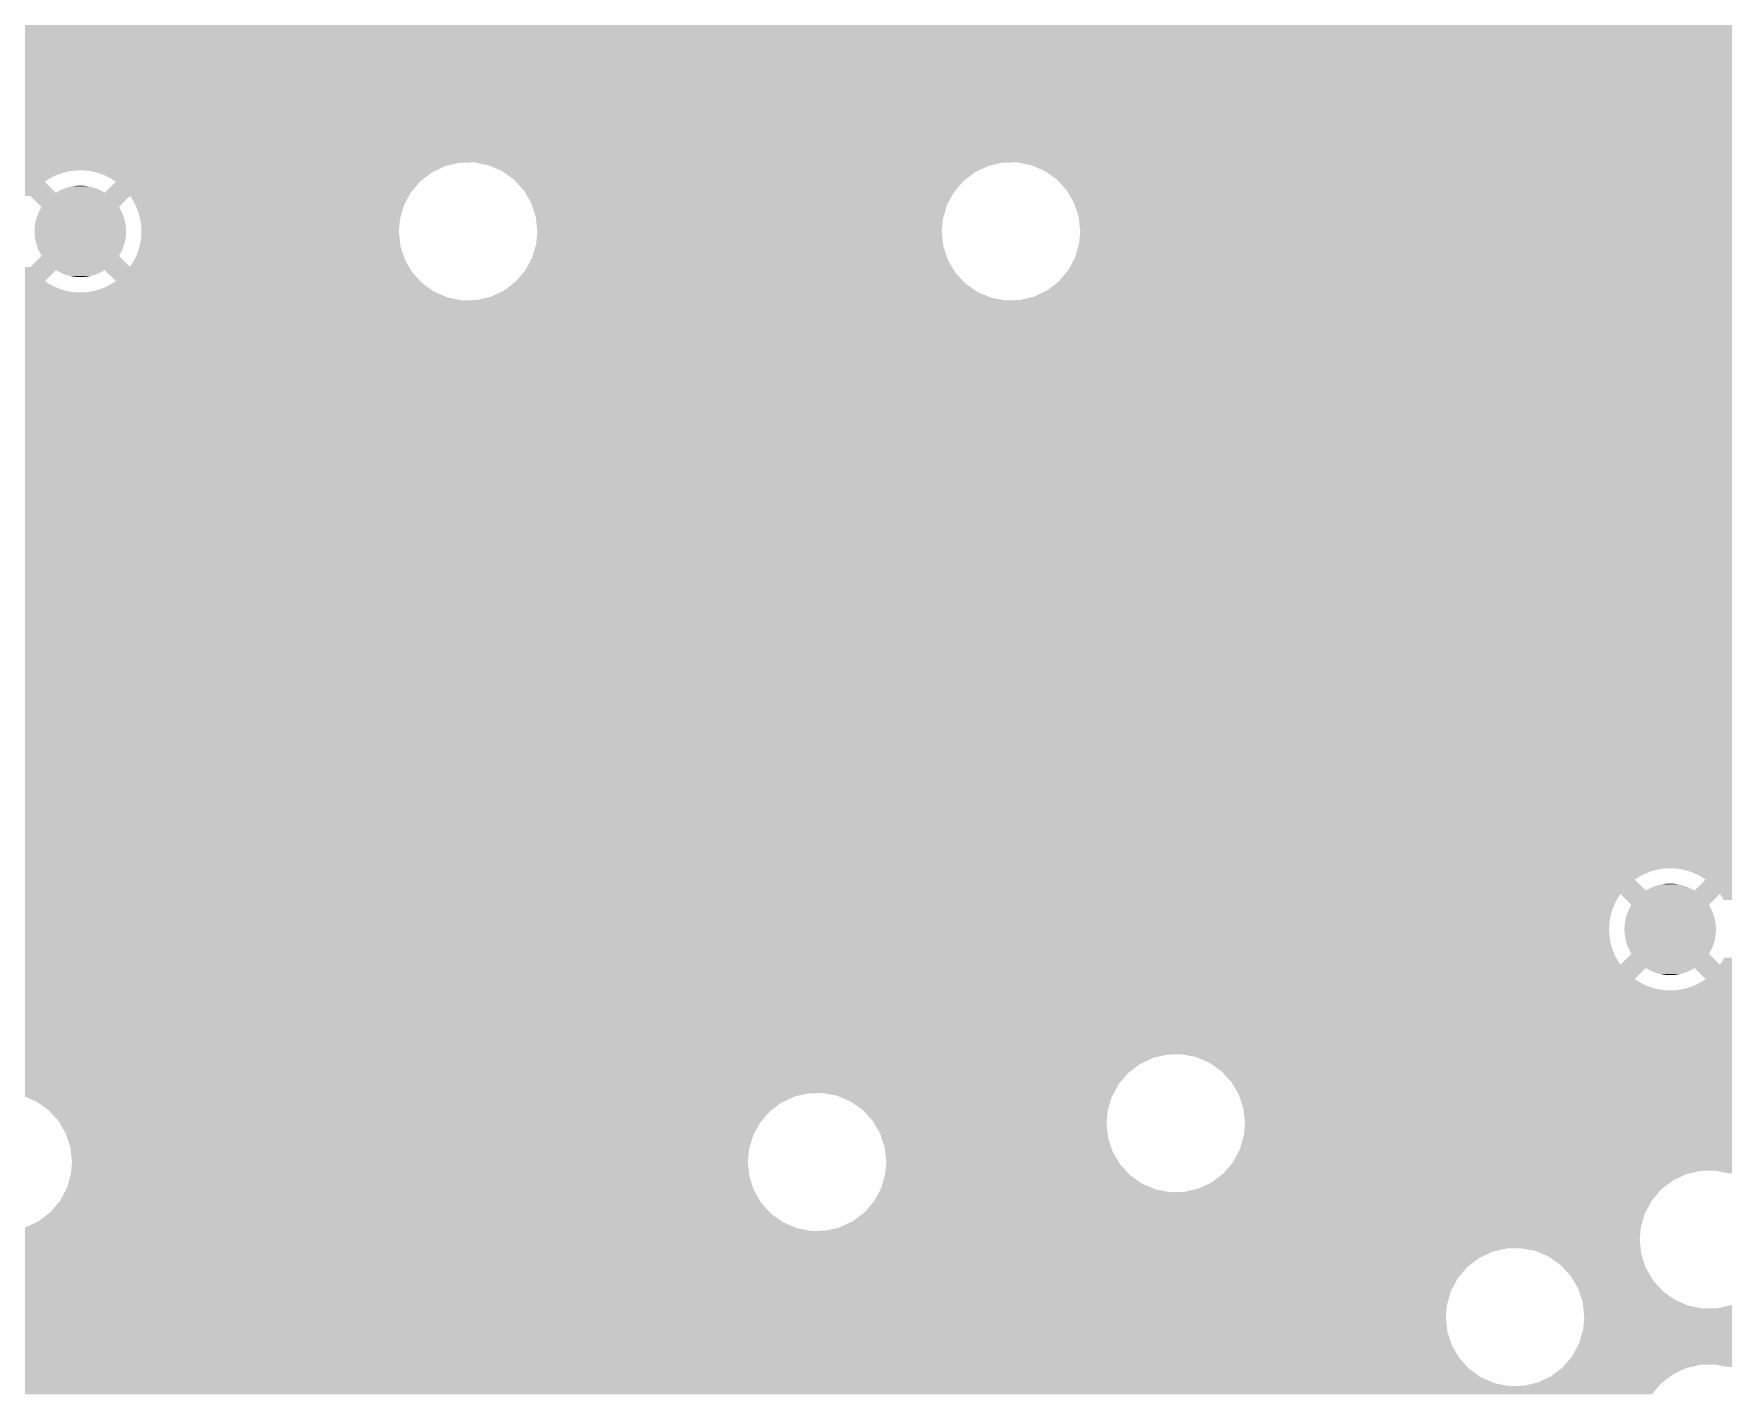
# Model space of a CAD drawing. Extents: x 295 to 953, y 10 to 290.
# Drawn here: x 780.53 to 804.88, y 166.85 to 186.4 of the extents above; entities that cross this region are included whole.
import ezdxf

# ---------------------------------------------------------------- set-up
doc = ezdxf.new("R2010")
doc.units = 0
doc.header["$LTSCALE"] = 5
doc.header["$MEASUREMENT"] = 0
doc.layers.add('PWR1', color=7, linetype='CONTINUOUS')

msp = doc.modelspace()

# ---------------------------------------------------------------- linework, layer by layer
at = {"layer": 'PWR1'}
for points in [[(751.586, 185.665), (751.586, 187.466), (832.612, 185.665), (832.612, 187.466)], [(751.586, 185.661), (751.586, 185.665), (824.107, 185.661), (824.317, 185.665)], [(751.586, 185.613), (751.586, 185.661), (823.901, 185.613), (824.107, 185.661)], [(751.586, 185.523), (751.586, 185.613), (823.711, 185.523), (823.901, 185.613)], [(751.586, 185.395), (751.586, 185.523), (823.543, 185.395), (823.711, 185.523)], [(751.586, 185.235), (751.586, 185.395), (823.406, 185.235), (823.543, 185.395)], [(751.586, 185.049), (751.586, 185.235), (823.306, 185.049), (823.406, 185.235)], [(751.586, 184.847), (751.586, 185.049), (823.248, 184.847), (823.306, 185.049)], [(751.586, 184.672), (751.586, 184.847), (823.232, 184.672), (823.248, 184.847)], [(751.586, 184.548), (751.586, 184.672), (823.245, 184.548), (823.232, 184.672)], [(751.586, 184.544), (751.586, 184.548), (786.667, 184.544), (786.878, 184.548)], [(751.586, 184.496), (751.586, 184.544), (786.462, 184.496), (786.667, 184.544)], [(786.897, 184.544), (786.878, 184.548), (794.49, 184.544), (794.701, 184.548)], [(787.085, 184.507), (786.897, 184.544), (794.332, 184.507), (794.49, 184.544)], [(794.908, 184.507), (794.701, 184.548), (823.25, 184.507), (823.245, 184.548)], [(751.586, 184.434), (751.586, 184.496), (786.33, 184.434), (786.462, 184.496)], [(751.586, 184.43), (751.586, 184.434), (781.12, 184.43), (781.183, 184.434)], [(751.586, 184.422), (751.586, 184.43), (781.058, 184.422), (781.12, 184.43)], [(751.586, 184.41), (751.586, 184.422), (780.996, 184.41), (781.058, 184.422)], [(751.586, 184.393), (751.586, 184.41), (780.936, 184.393), (780.996, 184.41)], [(751.586, 184.372), (751.586, 184.393), (780.877, 184.372), (780.936, 184.393)], [(751.586, 184.347), (751.586, 184.372), (780.82, 184.347), (780.877, 184.372)], [(751.586, 184.317), (751.586, 184.347), (780.764, 184.317), (780.82, 184.347)], [(751.586, 184.284), (751.586, 184.317), (780.711, 184.284), (780.764, 184.317)], [(781.245, 184.433), (781.183, 184.434), (786.329, 184.433), (786.33, 184.434)], [(781.308, 184.428), (781.245, 184.433), (786.317, 184.428), (786.329, 184.433)], [(781.37, 184.418), (781.308, 184.428), (786.297, 184.418), (786.317, 184.428)], [(781.422, 184.406), (781.37, 184.418), (786.271, 184.406), (786.297, 184.418)], [(781.431, 184.404), (781.422, 184.406), (786.268, 184.404), (786.271, 184.406)], [(781.491, 184.385), (781.431, 184.404), (786.244, 184.385), (786.268, 184.404)], [(781.549, 184.363), (781.491, 184.385), (786.215, 184.363), (786.244, 184.385)], [(781.606, 184.336), (781.549, 184.363), (786.18, 184.336), (786.215, 184.363)], [(781.661, 184.305), (781.606, 184.336), (786.139, 184.305), (786.18, 184.336)], [(781.702, 184.278), (781.661, 184.305), (786.103, 184.278), (786.139, 184.305)], [(787.11, 184.496), (787.085, 184.507), (794.285, 184.496), (794.332, 184.507)], [(787.278, 184.424), (787.11, 184.496), (794.132, 184.424), (794.285, 184.496)], [(787.304, 184.406), (787.278, 184.424), (794.094, 184.406), (794.132, 184.424)], [(787.45, 184.302), (787.304, 184.406), (793.958, 184.302), (794.094, 184.406)], [(787.472, 184.278), (787.45, 184.302), (793.927, 184.278), (793.958, 184.302)], [(795.013, 184.462), (794.908, 184.507), (823.254, 184.462), (823.25, 184.507)], [(795.102, 184.424), (795.013, 184.462), (823.267, 184.424), (823.254, 184.462)], [(795.274, 184.302), (795.102, 184.424), (823.307, 184.302), (823.267, 184.424)], [(795.31, 184.262), (795.274, 184.302), (823.32, 184.262), (823.307, 184.302)], [(751.586, 184.271), (751.586, 184.284), (780.691, 184.271), (780.711, 184.284)], [(751.586, 184.112), (751.586, 184.271), (780.85, 184.112), (780.691, 184.271)], [(751.586, 184.065), (751.586, 184.112), (785.939, 184.065), (785.964, 184.112)], [(780.644, 183.906), (780.485, 184.065), (781.76, 183.906), (781.918, 184.065)], [(780.85, 184.112), (780.882, 184.13), (781.554, 184.112), (781.521, 184.13)], [(780.882, 184.13), (780.898, 184.139), (781.521, 184.13), (781.507, 184.139)], [(780.898, 184.139), (780.93, 184.155), (781.507, 184.139), (781.473, 184.155)], [(780.93, 184.155), (780.947, 184.162), (781.473, 184.155), (781.458, 184.162)], [(780.947, 184.162), (780.98, 184.175), (781.458, 184.162), (781.422, 184.175)], [(780.98, 184.175), (780.999, 184.181), (781.422, 184.175), (781.407, 184.181)], [(780.999, 184.181), (781.032, 184.191), (781.407, 184.181), (781.37, 184.191)], [(781.032, 184.191), (781.051, 184.195), (781.37, 184.191), (781.355, 184.195)], [(781.051, 184.195), (781.085, 184.203), (781.355, 184.195), (781.316, 184.203)], [(781.085, 184.203), (781.106, 184.206), (781.316, 184.203), (781.301, 184.206)], [(781.106, 184.206), (781.139, 184.21), (781.301, 184.206), (781.26, 184.21)], [(781.139, 184.21), (781.165, 184.212), (781.26, 184.21), (781.248, 184.212)], [(781.165, 184.212), (781.193, 184.213), (781.248, 184.212), (781.193, 184.213)], [(781.554, 184.112), (781.56, 184.117), (785.964, 184.112), (785.967, 184.117)], [(781.56, 184.117), (781.713, 184.27), (785.967, 184.117), (786.097, 184.27)], [(781.713, 184.27), (781.702, 184.278), (786.097, 184.27), (786.103, 184.278)], [(781.943, 184.029), (781.918, 184.065), (785.919, 184.029), (785.939, 184.065)], [(787.593, 184.146), (787.472, 184.278), (793.814, 184.146), (793.927, 184.278)], [(787.61, 184.117), (787.593, 184.146), (793.79, 184.117), (793.814, 184.146)], [(787.699, 183.964), (787.61, 184.117), (793.707, 183.964), (793.79, 184.117)], [(795.416, 184.146), (795.31, 184.262), (823.388, 184.146), (823.32, 184.262)], [(795.455, 184.08), (795.416, 184.146), (823.427, 184.08), (823.388, 184.146)], [(795.522, 183.964), (795.455, 184.08), (823.533, 183.964), (823.427, 184.08)], [(780.578, 183.767), (780.594, 183.81), (781.826, 183.767), (781.809, 183.81)], [(780.594, 183.81), (780.598, 183.818), (781.809, 183.81), (781.806, 183.818)], [(780.598, 183.818), (780.617, 183.859), (781.806, 183.818), (781.786, 183.859)], [(780.617, 183.859), (780.622, 183.867), (781.786, 183.859), (781.782, 183.867)], [(780.622, 183.867), (780.644, 183.906), (781.782, 183.867), (781.76, 183.906)], [(781.975, 183.975), (781.943, 184.029), (785.89, 183.975), (785.919, 184.029)], [(781.997, 183.932), (781.975, 183.975), (785.867, 183.932), (785.89, 183.975)], [(782.003, 183.919), (781.997, 183.932), (785.863, 183.919), (785.867, 183.932)], [(782.027, 183.861), (782.003, 183.919), (785.846, 183.861), (785.863, 183.919)], [(782.047, 183.802), (782.027, 183.861), (785.829, 183.802), (785.846, 183.861)], [(787.71, 183.932), (787.699, 183.964), (793.69, 183.932), (793.707, 183.964)], [(787.765, 183.764), (787.71, 183.932), (793.641, 183.764), (793.69, 183.932)], [(795.536, 183.924), (795.522, 183.964), (823.569, 183.924), (823.533, 183.964)], [(795.576, 183.802), (795.536, 183.924), (823.741, 183.802), (823.569, 183.924)], [(780.543, 183.554), (780.544, 183.6), (781.861, 183.554), (781.859, 183.6)], [(780.544, 183.6), (780.545, 183.608), (781.859, 183.6), (781.859, 183.608)], [(780.545, 183.608), (780.55, 183.654), (781.859, 183.608), (781.853, 183.654)], [(780.55, 183.654), (780.552, 183.662), (781.853, 183.654), (781.852, 183.662)], [(780.552, 183.662), (780.561, 183.707), (781.852, 183.662), (781.843, 183.707)], [(780.561, 183.707), (780.563, 183.715), (781.843, 183.707), (781.841, 183.715)], [(780.563, 183.715), (780.575, 183.759), (781.841, 183.715), (781.828, 183.759)], [(780.575, 183.759), (780.578, 183.767), (781.828, 183.759), (781.826, 183.767)], [(782.062, 183.741), (782.047, 183.802), (785.811, 183.741), (785.829, 183.802)], [(782.064, 183.729), (782.062, 183.741), (785.808, 183.729), (785.811, 183.741)], [(782.073, 183.679), (782.064, 183.729), (785.804, 183.679), (785.808, 183.729)], [(782.08, 183.617), (782.073, 183.679), (785.798, 183.617), (785.804, 183.679)], [(782.082, 183.554), (782.08, 183.617), (785.792, 183.554), (785.798, 183.617)], [(787.769, 183.729), (787.765, 183.764), (793.631, 183.729), (793.641, 183.764)], [(787.787, 183.554), (787.769, 183.729), (793.616, 183.554), (793.631, 183.729)], [(795.579, 183.793), (795.576, 183.802), (823.761, 183.793), (823.741, 183.802)], [(795.583, 183.78), (795.579, 183.793), (807.279, 183.78), (807.511, 183.793)], [(795.588, 183.764), (795.583, 183.78), (807.215, 183.764), (807.279, 183.78)], [(795.593, 183.722), (795.588, 183.764), (807.053, 183.722), (807.215, 183.764)], [(795.603, 183.623), (795.593, 183.722), (806.842, 183.623), (807.053, 183.722)], [(795.611, 183.554), (795.603, 183.623), (806.749, 183.554), (806.842, 183.623)], [(780.544, 183.508), (780.543, 183.554), (781.86, 183.508), (781.861, 183.554)], [(780.545, 183.5), (780.544, 183.508), (781.859, 183.5), (781.86, 183.508)], [(780.55, 183.454), (780.545, 183.5), (781.854, 183.454), (781.859, 183.5)], [(780.551, 183.446), (780.55, 183.454), (781.852, 183.446), (781.854, 183.454)], [(780.561, 183.401), (780.551, 183.446), (781.843, 183.401), (781.852, 183.446)], [(780.563, 183.393), (780.561, 183.401), (781.841, 183.393), (781.843, 183.401)], [(780.576, 183.349), (780.563, 183.393), (781.829, 183.349), (781.841, 183.393)], [(780.578, 183.341), (780.576, 183.349), (781.826, 183.341), (781.829, 183.349)], [(780.595, 183.298), (780.578, 183.341), (781.81, 183.298), (781.826, 183.341)], [(782.033, 183.265), (782.052, 183.325), (785.841, 183.265), (785.821, 183.325)], [(782.052, 183.325), (782.056, 183.344), (785.821, 183.325), (785.815, 183.344)], [(782.056, 183.344), (782.066, 183.386), (785.815, 183.344), (785.81, 183.386)], [(782.066, 183.386), (782.076, 183.448), (785.81, 183.386), (785.804, 183.448)], [(782.076, 183.448), (782.081, 183.511), (785.804, 183.448), (785.797, 183.511)], [(782.081, 183.511), (782.082, 183.554), (785.797, 183.511), (785.792, 183.554)], [(787.713, 183.176), (787.762, 183.344), (793.693, 183.176), (793.638, 183.344)], [(787.762, 183.344), (787.772, 183.379), (793.638, 183.344), (793.634, 183.379)], [(787.772, 183.379), (787.787, 183.554), (793.634, 183.379), (793.616, 183.554)], [(795.576, 183.314), (795.595, 183.379), (806.496, 183.314), (806.556, 183.379)], [(795.595, 183.379), (795.604, 183.485), (806.556, 183.379), (806.654, 183.485)], [(795.604, 183.485), (795.611, 183.554), (806.654, 183.485), (806.749, 183.554)], [(780.485, 183.043), (780.644, 183.202), (781.918, 183.043), (781.76, 183.202)], [(780.598, 183.29), (780.595, 183.298), (781.806, 183.29), (781.81, 183.298)], [(780.618, 183.249), (780.598, 183.29), (781.787, 183.249), (781.806, 183.29)], [(780.621, 183.241), (780.618, 183.249), (781.782, 183.241), (781.787, 183.249)], [(780.644, 183.202), (780.621, 183.241), (781.76, 183.202), (781.782, 183.241)], [(781.918, 183.043), (781.953, 183.095), (785.94, 183.043), (785.909, 183.095)], [(781.953, 183.095), (781.98, 183.144), (785.909, 183.095), (785.881, 183.144)], [(781.98, 183.144), (781.984, 183.15), (785.881, 183.144), (785.879, 183.15)], [(781.984, 183.15), (782.011, 183.207), (785.879, 183.15), (785.86, 183.207)], [(782.011, 183.207), (782.033, 183.265), (785.86, 183.207), (785.841, 183.265)], [(787.613, 182.991), (787.696, 183.144), (793.794, 182.991), (793.704, 183.144)], [(787.696, 183.144), (787.713, 183.176), (793.704, 183.144), (793.693, 183.176)], [(795.436, 182.991), (795.504, 183.115), (806.326, 182.991), (806.373, 183.115)], [(795.504, 183.115), (795.536, 183.176), (806.373, 183.115), (806.411, 183.176)], [(795.536, 183.176), (795.576, 183.314), (806.411, 183.176), (806.496, 183.314)], [(751.586, 182.996), (751.586, 183.043), (785.967, 182.996), (785.94, 183.043)], [(751.586, 182.837), (751.586, 182.996), (780.691, 182.837), (780.85, 182.996)], [(751.586, 182.803), (751.586, 182.837), (780.743, 182.803), (780.691, 182.837)], [(780.883, 182.978), (780.85, 182.996), (781.522, 182.978), (781.554, 182.996)], [(780.897, 182.969), (780.883, 182.978), (781.506, 182.969), (781.522, 182.978)], [(780.931, 182.953), (780.897, 182.969), (781.474, 182.953), (781.506, 182.969)], [(780.946, 182.946), (780.931, 182.953), (781.457, 182.946), (781.474, 182.953)], [(780.982, 182.933), (780.946, 182.946), (781.423, 182.933), (781.457, 182.946)], [(780.997, 182.927), (780.982, 182.933), (781.405, 182.927), (781.423, 182.933)], [(781.034, 182.917), (780.997, 182.927), (781.372, 182.917), (781.405, 182.927)], [(781.049, 182.913), (781.034, 182.917), (781.352, 182.913), (781.372, 182.917)], [(781.088, 182.905), (781.049, 182.913), (781.319, 182.905), (781.352, 182.913)], [(781.102, 182.902), (781.088, 182.905), (781.298, 182.902), (781.319, 182.905)], [(781.143, 182.898), (781.102, 182.902), (781.265, 182.898), (781.298, 182.902)], [(781.156, 182.896), (781.143, 182.898), (781.239, 182.896), (781.265, 182.898)], [(781.211, 182.895), (781.156, 182.896), (781.211, 182.895), (781.239, 182.896)], [(781.588, 182.962), (781.554, 182.996), (785.987, 182.962), (785.967, 182.996)], [(781.713, 182.838), (781.588, 182.962), (786.101, 182.838), (785.987, 182.962)], [(781.693, 182.824), (781.713, 182.838), (786.114, 182.824), (786.101, 182.838)], [(787.476, 182.83), (787.589, 182.962), (793.931, 182.83), (793.81, 182.962)], [(787.589, 182.962), (787.613, 182.991), (793.81, 182.962), (793.794, 182.991)], [(795.3, 182.83), (795.357, 182.898), (806.279, 182.83), (806.291, 182.898)], [(795.357, 182.898), (795.436, 182.991), (806.291, 182.898), (806.326, 182.991)], [(751.586, 182.772), (751.586, 182.803), (780.798, 182.772), (780.743, 182.803)], [(751.586, 182.745), (751.586, 182.772), (780.855, 182.745), (780.798, 182.772)], [(751.586, 182.723), (751.586, 182.745), (780.913, 182.723), (780.855, 182.745)], [(751.586, 182.704), (751.586, 182.723), (780.973, 182.704), (780.913, 182.723)], [(751.586, 182.69), (751.586, 182.704), (781.034, 182.69), (780.973, 182.704)], [(751.586, 182.68), (751.586, 182.69), (781.096, 182.68), (781.034, 182.69)], [(751.586, 182.675), (751.586, 182.68), (781.159, 182.675), (781.096, 182.68)], [(751.586, 182.674), (751.586, 182.675), (781.221, 182.674), (781.159, 182.675)], [(751.586, 182.601), (751.586, 182.674), (786.495, 182.601), (786.325, 182.674)], [(751.586, 182.56), (751.586, 182.601), (786.702, 182.56), (786.495, 182.601)], [(781.221, 182.674), (781.284, 182.678), (786.325, 182.674), (786.317, 182.678)], [(781.284, 182.678), (781.335, 182.684), (786.317, 182.678), (786.301, 182.684)], [(781.335, 182.684), (781.346, 182.686), (786.301, 182.684), (786.299, 182.686)], [(781.346, 182.686), (781.407, 182.698), (786.299, 182.686), (786.282, 182.698)], [(781.407, 182.698), (781.468, 182.715), (786.282, 182.698), (786.258, 182.715)], [(781.468, 182.715), (781.527, 182.736), (786.258, 182.715), (786.229, 182.736)], [(781.527, 182.736), (781.584, 182.761), (786.229, 182.736), (786.193, 182.761)], [(781.584, 182.761), (781.64, 182.791), (786.193, 182.761), (786.152, 182.791)], [(781.64, 182.791), (781.665, 182.806), (786.152, 182.791), (786.13, 182.806)], [(781.665, 182.806), (781.693, 182.824), (786.13, 182.806), (786.114, 182.824)], [(786.913, 182.564), (787.071, 182.601), (794.506, 182.564), (794.318, 182.601)], [(787.071, 182.601), (787.118, 182.612), (794.318, 182.601), (794.293, 182.612)], [(787.118, 182.612), (787.271, 182.684), (794.293, 182.612), (794.125, 182.684)], [(787.271, 182.684), (787.309, 182.702), (794.125, 182.684), (794.1, 182.702)], [(787.309, 182.702), (787.445, 182.806), (794.1, 182.702), (793.953, 182.806)], [(787.445, 182.806), (787.476, 182.83), (793.953, 182.806), (793.931, 182.83)], [(794.787, 182.576), (794.941, 182.612), (806.247, 182.576), (806.249, 182.612)], [(794.941, 182.612), (795.059, 182.668), (806.249, 182.612), (806.251, 182.668)], [(795.059, 182.668), (795.132, 182.702), (806.251, 182.668), (806.257, 182.702)], [(795.132, 182.702), (795.3, 182.83), (806.257, 182.702), (806.279, 182.83)], [(751.586, 182.344), (751.586, 182.56), (806.27, 182.344), (806.249, 182.56)], [(786.702, 182.56), (786.913, 182.564), (794.525, 182.56), (794.506, 182.564)], [(794.525, 182.56), (794.736, 182.564), (806.249, 182.56), (806.249, 182.564)], [(794.736, 182.564), (794.787, 182.576), (806.249, 182.564), (806.247, 182.576)], [(751.586, 182.121), (751.586, 182.344), (806.336, 182.121), (806.27, 182.344)], [(751.586, 181.914), (751.586, 182.121), (806.443, 181.914), (806.336, 182.121)], [(751.586, 181.731), (751.586, 181.914), (806.588, 181.731), (806.443, 181.914)], [(751.586, 181.579), (751.586, 181.731), (806.765, 181.579), (806.588, 181.731)], [(751.586, 181.464), (751.586, 181.579), (806.968, 181.464), (806.765, 181.579)], [(751.586, 181.39), (751.586, 181.464), (807.189, 181.39), (806.968, 181.464)], [(751.586, 181.359), (751.586, 181.39), (807.42, 181.359), (807.189, 181.39)], [(751.586, 181.354), (751.586, 181.359), (823.248, 181.354), (823.249, 181.359)], [(751.586, 181.179), (751.586, 181.354), (823.232, 181.179), (823.248, 181.354)], [(751.586, 180.969), (751.586, 181.179), (823.254, 180.969), (823.232, 181.179)], [(751.586, 180.769), (751.586, 180.969), (823.32, 180.769), (823.254, 180.969)], [(751.586, 180.587), (751.586, 180.769), (823.427, 180.587), (823.32, 180.769)], [(751.586, 180.432), (751.586, 180.587), (823.569, 180.432), (823.427, 180.587)], [(751.586, 180.309), (751.586, 180.432), (823.741, 180.309), (823.569, 180.432)], [(751.586, 180.226), (751.586, 180.309), (823.935, 180.226), (823.741, 180.309)], [(751.586, 180.186), (751.586, 180.226), (824.142, 180.186), (823.935, 180.226)], [(751.586, 177.982), (751.586, 180.186), (832.612, 177.982), (832.612, 180.186)], [(751.586, 177.978), (751.586, 177.982), (824.107, 177.978), (824.317, 177.982)], [(751.586, 177.93), (751.586, 177.978), (823.901, 177.93), (824.107, 177.978)], [(751.586, 177.84), (751.586, 177.93), (823.711, 177.84), (823.901, 177.93)], [(751.586, 177.712), (751.586, 177.84), (823.543, 177.712), (823.711, 177.84)], [(751.586, 177.551), (751.586, 177.712), (823.406, 177.551), (823.543, 177.712)], [(751.586, 177.366), (751.586, 177.551), (823.306, 177.366), (823.406, 177.551)], [(751.586, 177.163), (751.586, 177.366), (823.248, 177.163), (823.306, 177.366)], [(751.586, 176.988), (751.586, 177.163), (823.232, 176.988), (823.248, 177.163)], [(751.586, 176.778), (751.586, 176.988), (823.254, 176.778), (823.232, 176.988)], [(751.586, 176.578), (751.586, 176.778), (823.32, 176.578), (823.254, 176.778)], [(751.586, 176.396), (751.586, 176.578), (823.427, 176.396), (823.32, 176.578)], [(751.586, 176.241), (751.586, 176.396), (823.569, 176.241), (823.427, 176.396)], [(751.586, 176.118), (751.586, 176.241), (823.741, 176.118), (823.569, 176.241)], [(751.586, 176.035), (751.586, 176.118), (823.935, 176.035), (823.741, 176.118)], [(751.586, 175.995), (751.586, 176.035), (824.142, 175.995), (823.935, 176.035)], [(751.586, 175.938), (751.586, 175.995), (829.009, 175.938), (829.035, 175.995)], [(751.586, 175.88), (751.586, 175.938), (828.986, 175.88), (829.009, 175.938)], [(751.586, 175.82), (751.586, 175.88), (828.968, 175.82), (828.986, 175.88)], [(751.586, 175.759), (751.586, 175.82), (828.954, 175.759), (828.968, 175.82)], [(751.586, 175.697), (751.586, 175.759), (828.944, 175.697), (828.954, 175.759)], [(751.586, 175.635), (751.586, 175.697), (828.939, 175.635), (828.944, 175.697)], [(751.586, 175.572), (751.586, 175.635), (828.938, 175.572), (828.939, 175.635)], [(751.586, 175.509), (751.586, 175.572), (828.941, 175.509), (828.938, 175.572)], [(751.586, 175.447), (751.586, 175.509), (828.949, 175.447), (828.941, 175.509)], [(751.586, 175.386), (751.586, 175.447), (828.962, 175.386), (828.949, 175.447)], [(751.586, 175.325), (751.586, 175.386), (828.979, 175.325), (828.962, 175.386)], [(751.586, 175.266), (751.586, 175.325), (829, 175.266), (828.979, 175.325)], [(751.586, 175.209), (751.586, 175.266), (829.025, 175.209), (829, 175.266)], [(751.586, 175.153), (751.586, 175.209), (829.054, 175.153), (829.025, 175.209)], [(751.586, 175.1), (751.586, 175.153), (829.087, 175.1), (829.054, 175.153)], [(751.586, 175.08), (751.586, 175.1), (829.101, 175.08), (829.087, 175.1)], [(751.586, 175.034), (751.586, 175.08), (832.612, 175.034), (832.612, 175.08)], [(751.586, 174.875), (751.586, 175.034), (829.307, 174.875), (829.465, 175.034)], [(751.586, 174.84), (751.586, 174.875), (829.359, 174.84), (829.307, 174.875)], [(751.586, 174.809), (751.586, 174.84), (829.413, 174.809), (829.359, 174.84)], [(751.586, 174.782), (751.586, 174.809), (829.47, 174.782), (829.413, 174.809)], [(751.586, 174.76), (751.586, 174.782), (829.529, 174.76), (829.47, 174.782)], [(751.586, 174.741), (751.586, 174.76), (829.589, 174.741), (829.529, 174.76)], [(751.586, 174.727), (751.586, 174.741), (829.65, 174.727), (829.589, 174.741)], [(751.586, 174.717), (751.586, 174.727), (829.712, 174.717), (829.65, 174.727)], [(751.586, 174.712), (751.586, 174.717), (829.774, 174.712), (829.712, 174.717)], [(751.586, 174.711), (751.586, 174.712), (829.837, 174.711), (829.774, 174.712)], [(751.586, 174.489), (751.586, 174.711), (832.612, 174.489), (832.612, 174.711)], [(751.586, 174.485), (751.586, 174.489), (820.195, 174.485), (820.406, 174.489)], [(751.586, 174.437), (751.586, 174.485), (819.99, 174.437), (820.195, 174.485)], [(751.586, 174.375), (751.586, 174.437), (819.858, 174.375), (819.99, 174.437)], [(751.586, 174.372), (751.586, 174.375), (804.031, 174.372), (804.093, 174.375)], [(751.586, 174.364), (751.586, 174.372), (803.969, 174.364), (804.031, 174.372)], [(751.586, 174.351), (751.586, 174.364), (803.907, 174.351), (803.969, 174.364)], [(751.586, 174.335), (751.586, 174.351), (803.847, 174.335), (803.907, 174.351)], [(751.586, 174.313), (751.586, 174.335), (803.788, 174.313), (803.847, 174.335)], [(804.156, 174.375), (804.093, 174.375), (819.857, 174.375), (819.858, 174.375)], [(804.219, 174.369), (804.156, 174.375), (819.845, 174.369), (819.857, 174.375)], [(804.281, 174.36), (804.219, 174.369), (819.825, 174.36), (819.845, 174.369)], [(804.333, 174.347), (804.281, 174.36), (819.799, 174.347), (819.825, 174.36)], [(804.342, 174.345), (804.333, 174.347), (819.796, 174.345), (819.799, 174.347)], [(804.402, 174.327), (804.342, 174.345), (819.772, 174.327), (819.796, 174.345)], [(804.46, 174.304), (804.402, 174.327), (819.743, 174.304), (819.772, 174.327)], [(751.586, 174.288), (751.586, 174.313), (803.73, 174.288), (803.788, 174.313)], [(751.586, 174.259), (751.586, 174.288), (803.675, 174.259), (803.73, 174.288)], [(751.586, 174.226), (751.586, 174.259), (803.622, 174.226), (803.675, 174.259)], [(751.586, 174.212), (751.586, 174.226), (803.602, 174.212), (803.622, 174.226)], [(751.586, 174.053), (751.586, 174.212), (803.761, 174.053), (803.602, 174.212)], [(803.761, 174.053), (803.792, 174.072), (804.465, 174.053), (804.432, 174.072)], [(803.792, 174.072), (803.809, 174.08), (804.432, 174.072), (804.418, 174.08)], [(803.809, 174.08), (803.841, 174.096), (804.418, 174.08), (804.383, 174.096)], [(803.841, 174.096), (803.858, 174.103), (804.383, 174.096), (804.369, 174.103)], [(803.858, 174.103), (803.891, 174.117), (804.369, 174.103), (804.333, 174.117)], [(803.891, 174.117), (803.909, 174.122), (804.333, 174.117), (804.318, 174.122)], [(803.909, 174.122), (803.943, 174.133), (804.318, 174.122), (804.281, 174.133)], [(803.943, 174.133), (803.962, 174.137), (804.281, 174.133), (804.266, 174.137)], [(803.962, 174.137), (803.996, 174.145), (804.266, 174.137), (804.227, 174.145)], [(803.996, 174.145), (804.017, 174.147), (804.227, 174.145), (804.212, 174.147)], [(804.017, 174.147), (804.05, 174.152), (804.212, 174.147), (804.171, 174.152)], [(804.05, 174.152), (804.076, 174.153), (804.171, 174.152), (804.158, 174.153)], [(804.076, 174.153), (804.104, 174.155), (804.158, 174.153), (804.104, 174.155)], [(804.517, 174.277), (804.46, 174.304), (819.708, 174.277), (819.743, 174.304)], [(804.47, 174.059), (804.624, 174.212), (819.495, 174.059), (819.625, 174.212)], [(804.572, 174.247), (804.517, 174.277), (819.667, 174.247), (819.708, 174.277)], [(804.613, 174.219), (804.572, 174.247), (819.631, 174.219), (819.667, 174.247)], [(804.624, 174.212), (804.613, 174.219), (819.625, 174.212), (819.631, 174.219)], [(751.586, 174.007), (751.586, 174.053), (819.467, 174.007), (819.492, 174.053)], [(751.586, 173.954), (751.586, 174.007), (803.362, 173.954), (803.396, 174.007)], [(751.586, 173.9), (751.586, 173.954), (803.331, 173.9), (803.362, 173.954)], [(751.586, 173.843), (751.586, 173.9), (803.304, 173.843), (803.331, 173.9)], [(751.586, 173.817), (751.586, 173.843), (803.294, 173.817), (803.304, 173.843)], [(803.555, 173.848), (803.396, 174.007), (804.67, 173.848), (804.829, 174.007)], [(803.533, 173.808), (803.555, 173.848), (804.693, 173.808), (804.67, 173.848)], [(804.465, 174.053), (804.47, 174.059), (819.492, 174.053), (819.495, 174.059)], [(804.854, 173.971), (804.829, 174.007), (819.447, 173.971), (819.467, 174.007)], [(804.886, 173.917), (804.854, 173.971), (819.418, 173.917), (819.447, 173.971)], [(757.217, 173.816), (757.154, 173.817), (803.294, 173.816), (803.294, 173.817)], [(757.279, 173.811), (757.217, 173.816), (803.292, 173.811), (803.294, 173.816)], [(757.341, 173.801), (757.279, 173.811), (803.288, 173.801), (803.292, 173.811)], [(757.403, 173.787), (757.341, 173.801), (803.282, 173.787), (803.288, 173.801)], [(757.409, 173.785), (757.403, 173.787), (803.281, 173.785), (803.282, 173.787)], [(757.462, 173.768), (757.409, 173.785), (803.276, 173.768), (803.281, 173.785)], [(757.521, 173.745), (757.462, 173.768), (803.269, 173.745), (803.276, 173.768)], [(757.565, 173.725), (757.521, 173.745), (803.263, 173.725), (803.269, 173.745)], [(757.578, 173.719), (757.565, 173.725), (803.262, 173.719), (803.263, 173.725)], [(757.57, 173.539), (757.633, 173.602), (803.234, 173.539), (803.239, 173.602)], [(757.632, 173.688), (757.578, 173.719), (803.254, 173.688), (803.262, 173.719)], [(757.669, 173.663), (757.632, 173.688), (803.249, 173.663), (803.254, 173.688)], [(757.633, 173.602), (757.685, 173.653), (803.239, 173.602), (803.247, 173.653)], [(757.685, 173.653), (757.669, 173.663), (803.247, 173.653), (803.249, 173.663)], [(803.456, 173.55), (803.461, 173.595), (804.77, 173.55), (804.764, 173.595)], [(803.461, 173.595), (803.463, 173.604), (804.764, 173.595), (804.763, 173.604)], [(803.463, 173.604), (803.471, 173.648), (804.763, 173.604), (804.754, 173.648)], [(803.471, 173.648), (803.474, 173.657), (804.754, 173.648), (804.752, 173.657)], [(803.474, 173.657), (803.486, 173.701), (804.752, 173.657), (804.739, 173.701)], [(803.486, 173.701), (803.489, 173.709), (804.739, 173.701), (804.737, 173.709)], [(803.489, 173.709), (803.505, 173.751), (804.737, 173.709), (804.72, 173.751)], [(803.505, 173.751), (803.509, 173.759), (804.72, 173.751), (804.717, 173.759)], [(803.509, 173.759), (803.528, 173.801), (804.717, 173.759), (804.697, 173.801)], [(803.528, 173.801), (803.533, 173.808), (804.697, 173.801), (804.693, 173.808)], [(751.586, 173.476), (751.586, 173.494), (803.233, 173.476), (803.233, 173.494)], [(751.586, 173.448), (751.586, 173.476), (803.234, 173.448), (803.233, 173.476)], [(757.526, 173.494), (757.57, 173.539), (803.233, 173.494), (803.234, 173.539)], [(757.913, 173.414), (757.89, 173.448), (803.236, 173.414), (803.234, 173.448)], [(757.914, 173.412), (757.913, 173.414), (803.237, 173.412), (803.236, 173.414)], [(757.946, 173.358), (757.914, 173.412), (803.244, 173.358), (803.237, 173.412)], [(757.95, 173.352), (757.946, 173.358), (803.245, 173.352), (803.244, 173.358)], [(757.974, 173.302), (757.95, 173.352), (803.255, 173.302), (803.245, 173.352)], [(803.453, 173.496), (803.455, 173.541), (804.772, 173.496), (804.77, 173.541)], [(803.455, 173.45), (803.453, 173.496), (804.771, 173.45), (804.772, 173.496)], [(803.455, 173.541), (803.456, 173.55), (804.77, 173.541), (804.77, 173.55)], [(803.456, 173.441), (803.455, 173.45), (804.77, 173.441), (804.771, 173.45)], [(803.461, 173.396), (803.456, 173.441), (804.765, 173.396), (804.77, 173.441)], [(803.462, 173.387), (803.461, 173.396), (804.763, 173.387), (804.765, 173.396)], [(803.472, 173.343), (803.462, 173.387), (804.754, 173.343), (804.763, 173.387)], [(803.473, 173.334), (803.472, 173.343), (804.752, 173.334), (804.754, 173.343)], [(757.979, 173.29), (757.974, 173.302), (803.257, 173.29), (803.255, 173.302)], [(757.998, 173.244), (757.979, 173.29), (803.27, 173.244), (803.257, 173.29)], [(758.003, 173.23), (757.998, 173.244), (803.274, 173.23), (803.27, 173.244)], [(758.018, 173.184), (758.003, 173.23), (803.29, 173.184), (803.274, 173.23)], [(758.022, 173.171), (758.018, 173.184), (803.295, 173.171), (803.29, 173.184)], [(758.034, 173.124), (758.022, 173.171), (803.316, 173.124), (803.295, 173.171)], [(758.035, 173.113), (758.034, 173.124), (803.32, 173.113), (803.316, 173.124)], [(758.045, 173.062), (758.035, 173.113), (803.347, 173.062), (803.32, 173.113)], [(803.396, 172.985), (803.555, 173.143), (804.829, 172.985), (804.67, 173.143)], [(803.486, 173.291), (803.473, 173.334), (804.739, 173.291), (804.752, 173.334)], [(803.489, 173.282), (803.486, 173.291), (804.736, 173.282), (804.739, 173.291)], [(803.505, 173.24), (803.489, 173.282), (804.72, 173.24), (804.736, 173.282)], [(803.508, 173.232), (803.505, 173.24), (804.717, 173.232), (804.72, 173.24)], [(803.528, 173.191), (803.508, 173.232), (804.697, 173.191), (804.717, 173.232)], [(803.532, 173.183), (803.528, 173.191), (804.693, 173.183), (804.697, 173.191)], [(803.555, 173.144), (803.532, 173.183), (804.67, 173.144), (804.693, 173.183)], [(803.555, 173.143), (803.555, 173.144), (804.67, 173.143), (804.67, 173.144)], [(758.045, 173.058), (758.045, 173.062), (803.349, 173.058), (803.347, 173.062)], [(758.051, 173.004), (758.045, 173.058), (803.382, 173.004), (803.349, 173.058)], [(758.047, 172.831), (758.053, 172.893), (803.654, 172.831), (803.716, 172.893)], [(758.051, 172.999), (758.051, 173.004), (803.386, 172.999), (803.382, 173.004)], [(758.052, 172.985), (758.051, 172.999), (803.396, 172.985), (803.386, 172.999)], [(758.054, 172.938), (758.052, 172.985), (819.495, 172.938), (819.468, 172.985)], [(758.053, 172.893), (758.054, 172.937), (803.716, 172.893), (803.759, 172.937)], [(758.054, 172.937), (758.054, 172.938), (803.759, 172.937), (803.761, 172.938)], [(803.793, 172.919), (803.761, 172.938), (804.433, 172.919), (804.465, 172.938)], [(803.808, 172.911), (803.793, 172.919), (804.417, 172.911), (804.433, 172.919)], [(803.842, 172.895), (803.808, 172.911), (804.385, 172.895), (804.417, 172.911)], [(803.857, 172.888), (803.842, 172.895), (804.367, 172.888), (804.385, 172.895)], [(803.893, 172.875), (803.857, 172.888), (804.334, 172.875), (804.367, 172.888)], [(803.908, 172.869), (803.893, 172.875), (804.316, 172.869), (804.334, 172.875)], [(803.945, 172.858), (803.908, 172.869), (804.282, 172.858), (804.316, 172.869)], [(803.96, 172.854), (803.945, 172.858), (804.263, 172.854), (804.282, 172.858)], [(803.999, 172.847), (803.96, 172.854), (804.229, 172.847), (804.263, 172.854)], [(804.499, 172.904), (804.465, 172.938), (819.515, 172.904), (819.495, 172.938)], [(804.624, 172.779), (804.499, 172.904), (819.629, 172.779), (819.515, 172.904)], [(804.829, 172.985), (804.864, 173.037), (819.468, 172.985), (819.437, 173.037)], [(804.864, 173.037), (804.891, 173.086), (819.437, 173.037), (819.409, 173.086)], [(757.982, 172.589), (757.992, 172.616), (819.914, 172.589), (819.853, 172.616)], [(757.992, 172.616), (757.993, 172.617), (804.132, 172.616), (804.069, 172.617)], [(757.993, 172.617), (757.995, 172.622), (804.069, 172.617), (804.007, 172.622)], [(757.995, 172.622), (757.999, 172.632), (804.007, 172.622), (803.945, 172.632)], [(757.999, 172.632), (758.004, 172.646), (803.945, 172.632), (803.884, 172.646)], [(758.004, 172.646), (758.005, 172.648), (803.884, 172.646), (803.877, 172.648)], [(758.005, 172.648), (758.01, 172.664), (803.877, 172.648), (803.824, 172.664)], [(758.01, 172.664), (758.017, 172.687), (803.824, 172.664), (803.765, 172.687)], [(758.017, 172.687), (758.023, 172.708), (803.765, 172.687), (803.721, 172.708)], [(758.023, 172.708), (758.025, 172.714), (803.721, 172.708), (803.709, 172.714)], [(758.025, 172.714), (758.032, 172.745), (803.709, 172.714), (803.654, 172.745)], [(758.032, 172.745), (758.037, 172.769), (803.654, 172.745), (803.617, 172.769)], [(758.037, 172.769), (758.039, 172.779), (803.617, 172.769), (803.602, 172.779)], [(758.039, 172.779), (758.047, 172.831), (803.602, 172.779), (803.654, 172.831)], [(804.013, 172.844), (803.999, 172.847), (804.209, 172.844), (804.229, 172.847)], [(804.054, 172.839), (804.013, 172.844), (804.176, 172.839), (804.209, 172.844)], [(804.067, 172.838), (804.054, 172.839), (804.149, 172.838), (804.176, 172.839)], [(804.121, 172.836), (804.067, 172.838), (804.121, 172.836), (804.149, 172.838)], [(804.132, 172.616), (804.195, 172.619), (819.853, 172.616), (819.845, 172.619)], [(804.195, 172.619), (804.246, 172.626), (819.845, 172.619), (819.829, 172.626)], [(804.246, 172.626), (804.257, 172.627), (819.829, 172.626), (819.827, 172.627)], [(804.257, 172.627), (804.318, 172.64), (819.827, 172.627), (819.81, 172.64)], [(804.318, 172.64), (804.379, 172.657), (819.81, 172.64), (819.786, 172.657)], [(804.379, 172.657), (804.438, 172.678), (819.786, 172.657), (819.757, 172.678)], [(804.438, 172.678), (804.495, 172.703), (819.757, 172.678), (819.721, 172.703)], [(804.495, 172.703), (804.551, 172.732), (819.721, 172.703), (819.68, 172.732)], [(804.551, 172.732), (804.576, 172.748), (819.68, 172.732), (819.658, 172.748)], [(804.576, 172.748), (804.604, 172.765), (819.658, 172.748), (819.642, 172.765)], [(804.604, 172.765), (804.624, 172.779), (819.642, 172.765), (819.629, 172.779)], [(751.586, 172.379), (751.586, 172.426), (832.612, 172.379), (832.612, 172.426)], [(757.685, 172.22), (757.526, 172.379), (832.612, 172.22), (832.612, 172.379)], [(757.89, 172.426), (757.925, 172.478), (832.612, 172.426), (832.612, 172.478)], [(757.925, 172.478), (757.938, 172.502), (832.612, 172.478), (832.612, 172.502)], [(757.938, 172.502), (757.955, 172.533), (820.23, 172.502), (820.074, 172.533)], [(757.955, 172.533), (757.96, 172.543), (820.074, 172.533), (820.023, 172.543)], [(757.96, 172.543), (757.982, 172.589), (820.023, 172.543), (819.914, 172.589)], [(757.499, 172.119), (757.556, 172.144), (832.612, 172.119), (832.612, 172.144)], [(757.556, 172.144), (757.611, 172.173), (832.612, 172.144), (832.612, 172.173)], [(757.611, 172.173), (757.665, 172.207), (832.612, 172.173), (832.612, 172.207)], [(757.665, 172.207), (757.685, 172.22), (832.612, 172.207), (832.612, 172.22)], [(751.586, 171.695), (751.586, 172.057), (832.612, 171.695), (832.612, 172.057)], [(757.193, 172.057), (757.255, 172.061), (832.612, 172.057), (832.612, 172.061)], [(757.255, 172.061), (757.318, 172.069), (832.612, 172.061), (832.612, 172.069)], [(757.318, 172.069), (757.379, 172.081), (832.612, 172.069), (832.612, 172.081)], [(757.379, 172.081), (757.44, 172.098), (832.612, 172.081), (832.612, 172.098)], [(757.44, 172.098), (757.499, 172.119), (832.612, 172.098), (832.612, 172.119)], [(751.586, 171.691), (751.586, 171.695), (796.865, 171.691), (797.076, 171.695)], [(751.586, 171.643), (751.586, 171.691), (796.66, 171.643), (796.865, 171.691)], [(751.586, 171.553), (751.586, 171.643), (796.469, 171.553), (796.66, 171.643)], [(797.283, 171.655), (797.076, 171.695), (832.612, 171.655), (832.612, 171.695)], [(797.477, 171.571), (797.283, 171.655), (832.612, 171.571), (832.612, 171.655)], [(751.586, 171.425), (751.586, 171.553), (796.302, 171.425), (796.469, 171.553)], [(751.586, 171.265), (751.586, 171.425), (796.165, 171.265), (796.302, 171.425)], [(797.648, 171.449), (797.477, 171.571), (832.612, 171.449), (832.612, 171.571)], [(797.791, 171.294), (797.648, 171.449), (832.612, 171.294), (832.612, 171.449)], [(751.586, 171.136), (751.586, 171.265), (796.096, 171.136), (796.165, 171.265)], [(797.897, 171.112), (797.791, 171.294), (832.612, 171.112), (832.612, 171.294)], [(780.191, 171.133), (780.172, 171.136), (791.696, 171.133), (791.907, 171.136)], [(780.379, 171.096), (780.191, 171.133), (791.538, 171.096), (791.696, 171.133)], [(780.405, 171.085), (780.379, 171.096), (791.491, 171.085), (791.538, 171.096)], [(780.573, 171.012), (780.405, 171.085), (791.338, 171.012), (791.491, 171.085)], [(780.598, 170.995), (780.573, 171.012), (791.3, 170.995), (791.338, 171.012)], [(780.745, 170.89), (780.598, 170.995), (791.164, 170.89), (791.3, 170.995)], [(792.114, 171.096), (791.907, 171.136), (796.074, 171.096), (796.096, 171.136)], [(792.152, 171.079), (792.114, 171.096), (796.065, 171.079), (796.074, 171.096)], [(792.308, 171.012), (792.152, 171.079), (796.045, 171.012), (796.065, 171.079)], [(792.48, 170.89), (792.308, 171.012), (796.01, 170.89), (796.045, 171.012)], [(797.963, 170.911), (797.897, 171.112), (832.612, 170.911), (832.612, 171.112)], [(797.986, 170.702), (797.963, 170.911), (832.612, 170.702), (832.612, 170.911)], [(780.767, 170.866), (780.745, 170.89), (791.133, 170.866), (791.164, 170.89)], [(780.887, 170.735), (780.767, 170.866), (791.02, 170.735), (791.133, 170.866)], [(780.904, 170.706), (780.887, 170.735), (790.996, 170.706), (791.02, 170.735)], [(780.994, 170.553), (780.904, 170.706), (790.913, 170.553), (790.996, 170.706)], [(792.492, 170.877), (792.48, 170.89), (796.006, 170.877), (796.01, 170.89)], [(792.622, 170.735), (792.492, 170.877), (795.994, 170.735), (796.006, 170.877)], [(792.641, 170.702), (792.622, 170.735), (795.991, 170.702), (795.994, 170.735)], [(792.728, 170.553), (792.641, 170.702), (796.006, 170.553), (795.991, 170.702)], [(797.97, 170.527), (797.986, 170.702), (832.612, 170.527), (832.612, 170.702)], [(781.004, 170.52), (780.994, 170.553), (790.896, 170.52), (790.913, 170.553)], [(781.06, 170.352), (781.004, 170.52), (790.847, 170.352), (790.896, 170.52)], [(792.748, 170.492), (792.728, 170.553), (796.013, 170.492), (796.006, 170.553)], [(792.794, 170.352), (792.748, 170.492), (796.059, 170.352), (796.013, 170.492)], [(797.911, 170.324), (797.97, 170.527), (832.612, 170.324), (832.612, 170.527)], [(781.063, 170.318), (781.06, 170.352), (790.837, 170.318), (790.847, 170.352)], [(781.082, 170.143), (781.063, 170.318), (790.822, 170.143), (790.837, 170.318)], [(792.801, 170.292), (792.794, 170.352), (796.079, 170.292), (796.059, 170.352)], [(792.817, 170.143), (792.801, 170.292), (796.166, 170.143), (796.079, 170.292)], [(797.821, 170.156), (797.87, 170.246), (823.711, 170.156), (823.901, 170.246)], [(797.87, 170.246), (797.895, 170.294), (823.901, 170.246), (824.107, 170.294)], [(797.895, 170.294), (797.897, 170.298), (824.107, 170.294), (824.317, 170.298)], [(797.897, 170.298), (797.911, 170.324), (832.612, 170.298), (832.612, 170.324)], [(781.008, 169.765), (781.056, 169.933), (790.899, 169.765), (790.844, 169.933)], [(781.056, 169.933), (781.066, 169.968), (790.844, 169.933), (790.84, 169.968)], [(781.066, 169.968), (781.082, 170.143), (790.84, 169.968), (790.822, 170.143)], [(792.762, 169.832), (792.797, 169.954), (796.5, 169.832), (796.328, 169.954)], [(792.797, 169.954), (792.801, 169.968), (796.328, 169.954), (796.315, 169.968)], [(792.801, 169.968), (792.814, 170.11), (796.315, 169.968), (796.185, 170.11)], [(792.814, 170.11), (792.817, 170.143), (796.185, 170.11), (796.166, 170.143)], [(797.543, 169.877), (797.66, 169.967), (804.153, 169.877), (804.343, 169.967)], [(797.66, 169.967), (797.675, 169.978), (804.343, 169.967), (804.39, 169.978)], [(797.675, 169.978), (797.706, 170.015), (804.39, 169.978), (804.549, 170.015)], [(797.706, 170.015), (797.709, 170.019), (804.549, 170.015), (804.759, 170.019)], [(797.709, 170.019), (797.717, 170.028), (823.535, 170.019), (823.543, 170.028)], [(797.717, 170.028), (797.811, 170.138), (823.543, 170.028), (823.687, 170.138)], [(797.811, 170.138), (797.821, 170.156), (823.687, 170.138), (823.711, 170.156)], [(804.966, 169.978), (804.759, 170.019), (823.5, 169.978), (823.535, 170.019)], [(780.908, 169.58), (780.99, 169.733), (791, 169.58), (790.91, 169.733)], [(780.99, 169.733), (781.008, 169.765), (790.91, 169.733), (790.899, 169.765)], [(792.647, 169.588), (792.712, 169.708), (803.848, 169.588), (803.95, 169.708)], [(792.712, 169.708), (792.733, 169.749), (796.9, 169.708), (796.693, 169.749)], [(792.733, 169.749), (792.742, 169.765), (796.693, 169.749), (796.655, 169.765)], [(792.742, 169.765), (792.762, 169.832), (796.655, 169.765), (796.5, 169.832)], [(796.9, 169.708), (797.111, 169.712), (803.95, 169.708), (803.953, 169.712)], [(797.111, 169.712), (797.27, 169.749), (803.953, 169.712), (803.985, 169.749)], [(797.27, 169.749), (797.316, 169.76), (803.985, 169.749), (803.999, 169.76)], [(797.316, 169.76), (797.507, 169.85), (803.999, 169.76), (804.117, 169.85)], [(797.507, 169.85), (797.543, 169.877), (804.117, 169.85), (804.153, 169.877)], [(780.771, 169.419), (780.883, 169.551), (791.137, 169.419), (791.016, 169.551)], [(780.883, 169.551), (780.908, 169.58), (791.016, 169.551), (791, 169.58)], [(792.506, 169.419), (792.642, 169.58), (803.757, 169.419), (803.844, 169.58)], [(792.642, 169.58), (792.647, 169.588), (803.844, 169.58), (803.848, 169.588)], [(780.413, 169.201), (780.566, 169.273), (791.499, 169.201), (791.331, 169.273)], [(780.566, 169.273), (780.603, 169.291), (791.331, 169.273), (791.306, 169.291)], [(780.603, 169.291), (780.74, 169.395), (791.306, 169.291), (791.159, 169.395)], [(780.74, 169.395), (780.771, 169.419), (791.159, 169.395), (791.137, 169.419)], [(792.147, 169.201), (792.338, 169.291), (803.69, 169.201), (803.716, 169.291)], [(792.338, 169.291), (792.484, 169.403), (803.716, 169.291), (803.748, 169.403)], [(792.484, 169.403), (792.506, 169.419), (803.748, 169.403), (803.757, 169.419)], [(751.586, 169.025), (751.586, 169.149), (803.674, 169.025), (803.685, 169.149)], [(751.586, 168.901), (751.586, 169.025), (803.687, 168.901), (803.674, 169.025)], [(779.997, 169.149), (780.207, 169.153), (791.731, 169.149), (791.712, 169.153)], [(780.207, 169.153), (780.365, 169.19), (791.712, 169.153), (791.524, 169.19)], [(780.365, 169.19), (780.413, 169.201), (791.524, 169.19), (791.499, 169.201)], [(791.731, 169.149), (791.942, 169.153), (803.685, 169.149), (803.685, 169.153)], [(791.942, 169.153), (792.144, 169.2), (803.685, 169.153), (803.69, 169.2)], [(792.144, 169.2), (792.147, 169.201), (803.69, 169.2), (803.69, 169.201)], [(751.586, 168.897), (751.586, 168.901), (801.755, 168.897), (801.965, 168.901)], [(751.586, 168.849), (751.586, 168.897), (801.549, 168.849), (801.755, 168.897)], [(751.586, 168.759), (751.586, 168.849), (801.359, 168.759), (801.549, 168.849)], [(751.586, 168.631), (751.586, 168.759), (801.191, 168.631), (801.359, 168.759)], [(802.172, 168.861), (801.965, 168.901), (803.692, 168.861), (803.687, 168.901)], [(802.277, 168.816), (802.172, 168.861), (803.696, 168.816), (803.692, 168.861)], [(802.366, 168.777), (802.277, 168.816), (803.709, 168.777), (803.696, 168.816)], [(802.538, 168.655), (802.366, 168.777), (803.749, 168.655), (803.709, 168.777)], [(751.586, 168.471), (751.586, 168.631), (801.054, 168.471), (801.191, 168.631)], [(751.586, 168.285), (751.586, 168.471), (800.954, 168.285), (801.054, 168.471)], [(802.575, 168.615), (802.538, 168.655), (803.762, 168.615), (803.749, 168.655)], [(802.68, 168.5), (802.575, 168.615), (803.83, 168.5), (803.762, 168.615)], [(802.719, 168.433), (802.68, 168.5), (803.869, 168.433), (803.83, 168.5)], [(751.586, 168.083), (751.586, 168.285), (800.896, 168.083), (800.954, 168.285)], [(802.787, 168.318), (802.719, 168.433), (803.975, 168.318), (803.869, 168.433)], [(802.8, 168.278), (802.787, 168.318), (804.011, 168.278), (803.975, 168.318)], [(802.84, 168.156), (802.8, 168.278), (804.183, 168.156), (804.011, 168.278)], [(751.586, 167.908), (751.586, 168.083), (800.88, 167.908), (800.896, 168.083)], [(802.853, 168.117), (802.84, 168.156), (804.272, 168.117), (804.183, 168.156)], [(802.858, 168.072), (802.853, 168.117), (804.377, 168.072), (804.272, 168.117)], [(802.862, 168.032), (802.858, 168.072), (804.584, 168.032), (804.377, 168.072)], [(802.864, 168.014), (802.862, 168.032), (828.944, 168.014), (828.947, 168.032)], [(802.87, 167.951), (802.864, 168.014), (828.939, 167.951), (828.944, 168.014)], [(804.584, 168.032), (804.795, 168.035), (828.947, 168.032), (828.947, 168.035)], [(804.795, 168.035), (804.966, 168.075), (828.947, 168.035), (828.954, 168.075)], [(751.586, 167.698), (751.586, 167.908), (800.902, 167.698), (800.88, 167.908)], [(802.86, 167.733), (802.862, 167.764), (828.956, 167.733), (828.949, 167.764)], [(802.862, 167.764), (802.868, 167.826), (828.949, 167.764), (828.941, 167.826)], [(802.868, 167.826), (802.873, 167.888), (828.941, 167.826), (828.938, 167.888)], [(802.875, 167.908), (802.87, 167.951), (828.938, 167.908), (828.939, 167.951)], [(802.873, 167.888), (802.875, 167.908), (828.938, 167.888), (828.938, 167.908)], [(751.586, 167.498), (751.586, 167.698), (800.968, 167.498), (800.902, 167.698)], [(751.586, 167.316), (751.586, 167.498), (801.075, 167.316), (800.968, 167.498)], [(802.768, 167.47), (802.798, 167.525), (829.054, 167.47), (829.025, 167.525)], [(802.798, 167.525), (802.801, 167.53), (829.025, 167.525), (829.023, 167.53)], [(802.801, 167.53), (802.816, 167.583), (829.023, 167.53), (829, 167.583)], [(802.816, 167.583), (802.833, 167.642), (829, 167.583), (828.979, 167.642)], [(802.833, 167.642), (802.851, 167.702), (828.979, 167.642), (828.962, 167.702)], [(802.851, 167.702), (802.86, 167.733), (828.962, 167.702), (828.956, 167.733)], [(751.586, 167.16), (751.586, 167.316), (801.217, 167.16), (801.075, 167.316)], [(802.599, 167.225), (802.701, 167.344), (829.34, 167.225), (829.46, 167.344)], [(802.701, 167.344), (802.704, 167.35), (829.46, 167.344), (829.465, 167.35)], [(802.704, 167.35), (802.729, 167.397), (832.612, 167.35), (832.612, 167.397)], [(802.729, 167.397), (802.74, 167.416), (829.101, 167.397), (829.087, 167.416)], [(802.74, 167.416), (802.768, 167.47), (829.087, 167.416), (829.054, 167.47)], [(751.586, 167.038), (751.586, 167.16), (801.389, 167.038), (801.217, 167.16)], [(751.586, 166.955), (751.586, 167.038), (801.583, 166.955), (801.389, 167.038)], [(802.206, 166.966), (802.397, 167.056), (803.999, 166.966), (804.117, 167.056)], [(802.397, 167.056), (802.432, 167.083), (804.117, 167.056), (804.153, 167.083)], [(802.432, 167.083), (802.55, 167.173), (804.153, 167.083), (804.343, 167.173)], [(802.55, 167.173), (802.564, 167.184), (804.343, 167.173), (804.39, 167.184)], [(802.564, 167.184), (802.596, 167.221), (804.39, 167.184), (804.549, 167.221)], [(802.596, 167.221), (802.599, 167.225), (804.549, 167.221), (804.759, 167.225)], [(804.931, 167.191), (804.759, 167.225), (829.307, 167.191), (829.34, 167.225)], [(751.586, 166.914), (751.586, 166.955), (801.79, 166.914), (801.583, 166.955)], [(751.586, 166.794), (751.586, 166.914), (803.848, 166.794), (803.95, 166.914)], [(801.79, 166.914), (802.001, 166.918), (803.95, 166.914), (803.953, 166.918)], [(802.001, 166.918), (802.159, 166.955), (803.953, 166.918), (803.985, 166.955)], [(802.159, 166.955), (802.206, 166.966), (803.985, 166.955), (803.999, 166.966)]]:
    msp.add_solid(points, dxfattribs=at)

doc.saveas('drawing.dxf')
